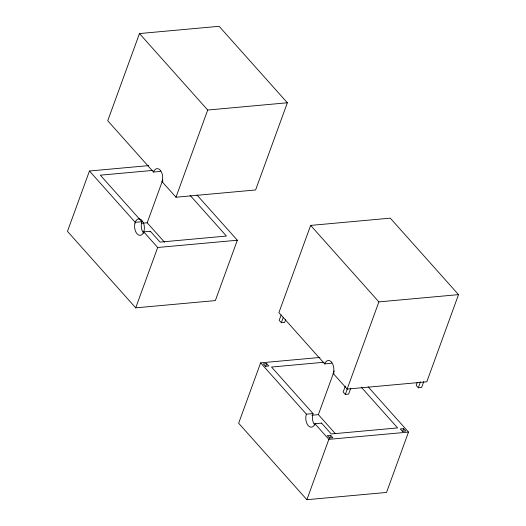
<?xml version="1.0" encoding="UTF-8"?>
<svg xmlns="http://www.w3.org/2000/svg" width="526" height="526" viewBox="0 0 526 526"><rect width="100%" height="100%" fill="white"/><g stroke="black" fill="none" stroke-linecap="round" stroke-linejoin="round"><path stroke-width="0.79" d="M148.766 165.605L89.446 171.009L67.473 231.368L135.715 307.848L215.351 300.589L237.325 240.231L196.928 194.955M153.52 172.055A8.258 4.879 84.8 0 1 160.226 170.128A8.258 4.879 84.8 0 1 162.047 181.615L175.973 197.224L255.616 189.965L287.354 102.78L219.112 26.3L139.469 33.559L107.738 120.743L153.52 172.055L160.154 171.45A8.258 4.879 84.8 0 1 160.667 170.312M164.553 242.256L147.188 222.787L162.81 179.866M135.715 307.848L157.682 247.49L143.756 231.881L150.39 231.276L160.055 242.105L226.423 236.056L190.057 195.297M175.973 197.224L207.711 110.039L139.469 33.559M319.946 357.456L260.62 362.861L238.646 423.22L306.888 499.7L386.531 492.441L408.498 432.083L368.101 386.807M324.693 363.907A8.258 4.879 84.8 0 1 331.4 361.98A8.258 4.879 84.8 0 1 333.221 373.467L347.153 389.076L426.79 381.817L458.527 294.632L390.285 218.152L310.649 225.411L278.911 312.595L324.693 363.907L331.327 363.302A8.258 4.879 84.8 0 1 331.847 362.158M281.094 315.133L279.194 320.347L281.331 322.734L284.651 322.431L285.736 319.453M281.331 322.734L283.231 317.52M265.577 366.583L266.662 363.604L263.342 363.907L265.479 366.293L268.793 365.991L266.662 363.604M335.187 433.503L318.361 414.639L334.26 370.948M345.339 386.084L343.169 392.048L345.299 394.434L348.62 394.132L350.789 388.175M306.888 499.7L328.855 439.341L314.929 423.726A8.258 4.879 84.8 0 1 308.223 425.652A8.258 4.879 84.8 0 1 306.395 414.166L260.62 362.861M347.153 389.076L378.884 301.891L310.649 225.411M345.299 394.434L347.469 388.477M329.552 438.283L330.637 435.298L327.317 435.6L329.447 437.994L332.767 437.691L330.637 435.298M417.256 382.415L416.171 385.394L418.308 387.78L421.628 387.478L423.798 381.521M418.308 387.78L420.478 381.823M402.554 431.629L403.639 428.651L400.319 428.953L402.456 431.34L405.77 431.037L403.639 428.651M207.711 110.039L287.354 102.78M152.954 170.391L100.348 175.184L141.862 221.716A8.258 4.879 84.8 0 0 143.683 233.202M162.047 181.615L162.876 181.536M141.862 221.716L135.221 222.32L89.446 171.009M141.52 223.307L147.188 222.787M157.682 247.49L237.325 240.231M378.884 301.891L458.527 294.632M324.128 362.243L271.521 367.036L313.036 413.561A8.258 4.879 84.8 0 0 314.857 425.047M333.221 373.467L334.049 373.388M306.395 414.166L313.036 413.561M311.885 415.231L318.361 414.639M314.929 423.726L321.564 423.121L331.229 433.957L397.597 427.908L361.23 387.149M328.855 439.341L408.498 432.083M150.39 231.276A8.258 4.879 84.8 0 1 150.153 231.854M321.564 423.121A8.258 4.879 84.8 0 1 321.327 423.706M134.965 223.149A8.258 4.879 84.8 0 0 140.087 235.332A8.258 4.879 84.8 0 0 143.414 222.814A8.258 4.879 84.8 0 0 134.965 223.149"/></g></svg>
